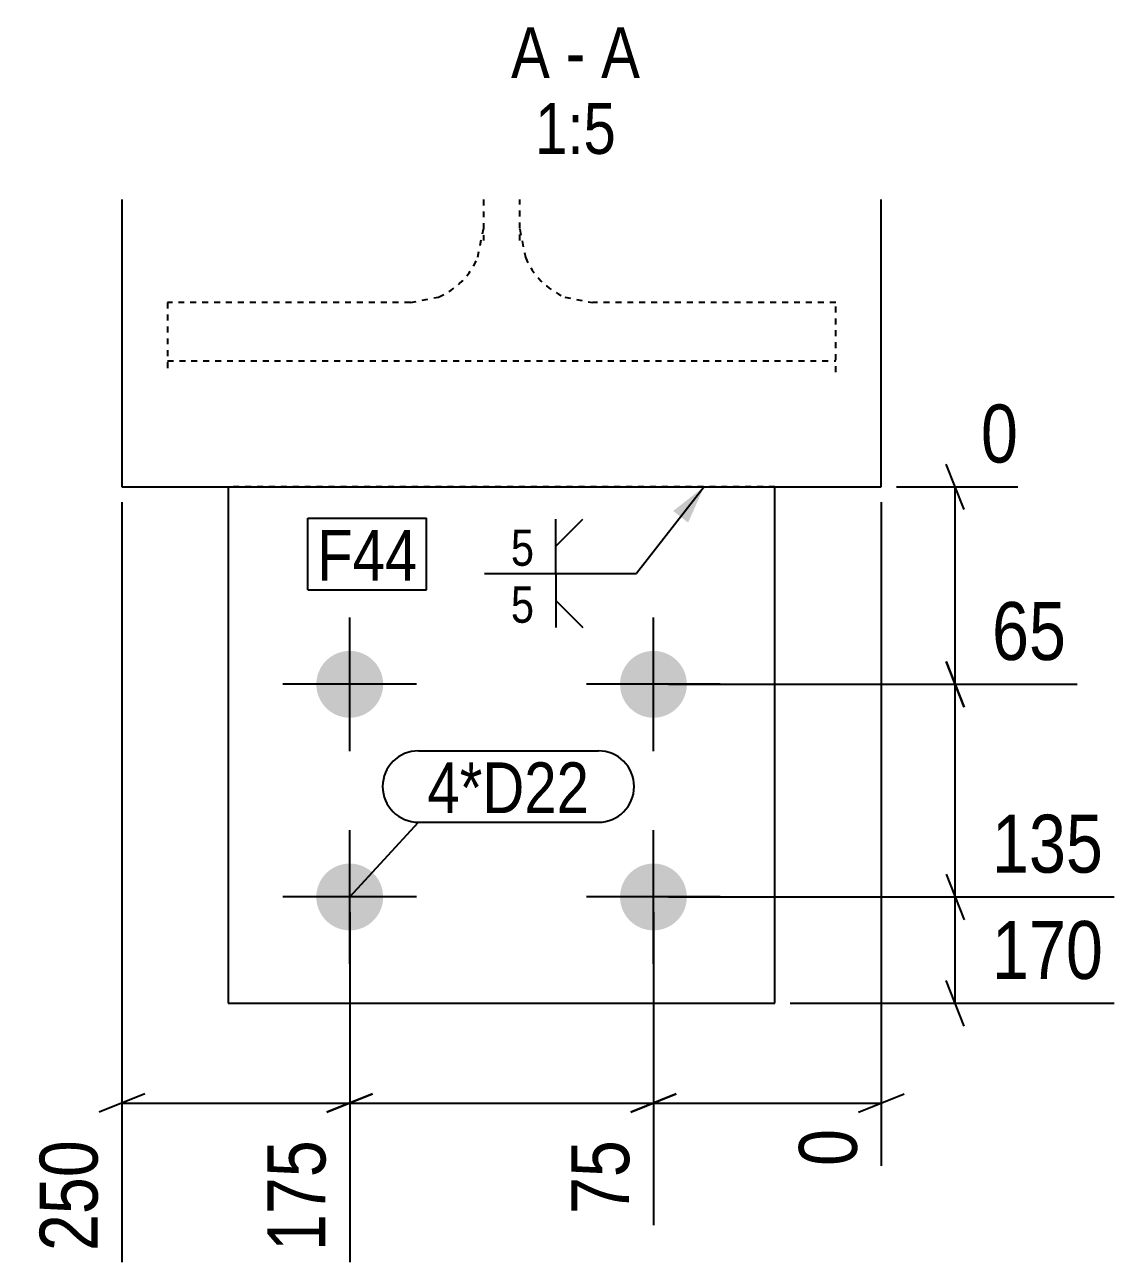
# Model space of a CAD drawing. Header units: millimetres. Extents: x 20 to 94079, y 20 to 5397.
# Drawn here: x 5918.2 to 6277.2, y 19.6 to 427.3 of the extents above; entities that cross this region are included whole.
import ezdxf

# ---------------------------------------------------------------- set-up
doc = ezdxf.new("R2010")
doc.units = ezdxf.units.MM
doc.linetypes.add('DXK_LINE_DOT2', pattern=[3.9198, 1.9599, -1.9599])
for name, color, linetype in [('MÅLSÆTNING', 7, 'Continuous'), ('STÅL', 7, 'Continuous'), ('TEKST', 7, 'Continuous')]:
    doc.layers.add(name, color=color, linetype=linetype)
doc.styles.add('Arial Narrow', font='ARIALN.TTF', dxfattribs={"height": 0.2})

msp = doc.modelspace()

# ---------------------------------------------------------------- hatches: boundary and pattern name
at = {"layer": 'STÅL', "linetype": 'Continuous'}
for points in [[(6014.17, 210.2, -1), (6036.17, 210.2, -1)], [(6114.17, 210.2, -1), (6136.17, 210.2, -1)], [(6014.17, 140.2, -1), (6036.17, 140.2, -1)], [(6114.17, 140.2, -1), (6136.17, 140.2, -1)]]:
    msp.add_hatch(color=96, dxfattribs=at).paths.add_polyline_path(points)
at = {"layer": 'TEKST', "linetype": 'Continuous'}
msp.add_hatch(color=3, dxfattribs=at).paths.add_polyline_path([(6131.66, 267.27), (6141.82, 275.2), (6136.59, 263.42)])

# ---------------------------------------------------------------- linework, layer by layer
at = {"layer": 'MÅLSÆTNING', "color": 7, "linetype": 'Continuous'}
for p, q in [((6227.51, 267.7), (6221.51, 282.7)), ((6205.17, 275.2), (6245.2, 275.2)), ((6224.51, 210.2), (6224.51, 275.2)), ((5950.17, 270.2), (5950.17, 20)), ((6200.17, 270.2), (6200.17, 51.66)), ((6221.51, 217.7), (6227.51, 202.7)), ((6227.51, 202.7), (6221.51, 217.7)), ((6130.17, 210.2), (6264.67, 210.2)), ((6130.17, 210.2), (6264.67, 210.2)), ((6224.51, 140.2), (6224.51, 210.2)), ((6221.51, 147.7), (6227.51, 132.7)), ((6221.51, 147.7), (6227.51, 132.7)), ((6130.17, 140.2), (6276.86, 140.2)), ((6130.17, 140.2), (6276.86, 140.2)), ((6224.51, 105.2), (6224.51, 140.2)), ((6025.17, 135.2), (6025.17, 20)), ((6025.17, 135.2), (6025.17, 20)), ((6125.17, 135.2), (6125.17, 32.19)), ((6125.17, 135.2), (6125.17, 32.19)), ((6227.51, 97.7), (6221.51, 112.7)), ((6170.17, 105.2), (6276.86, 105.2)), ((5957.67, 75.35), (5942.67, 69.35)), ((6017.67, 69.35), (6032.67, 75.35)), ((6032.67, 75.35), (6017.67, 69.35)), ((6117.67, 69.35), (6132.67, 75.35)), ((6132.67, 75.35), (6117.67, 69.35)), ((6192.67, 69.35), (6207.67, 75.35)), ((5950.17, 72.35), (6025.17, 72.35)), ((6025.17, 72.35), (6125.17, 72.35)), ((6125.17, 72.35), (6200.17, 72.35))]:
    msp.add_line(p, q, dxfattribs=at)
at = {"layer": 'STÅL', "color": 2, "linetype": 'Continuous'}
for p, q in [((5950.17, 369.8), (5950.17, 275.2)), ((6200.17, 275.2), (6200.17, 369.8)), ((5950.17, 275.2), (6200.17, 275.2))]:
    msp.add_line(p, q, dxfattribs=at)
at = {"layer": 'STÅL', "color": 7, "linetype": 'DXK_LINE_DOT2'}
for p, q in [((6069.17, 369.8), (6069.17, 356.33)), ((6081.17, 356.33), (6081.17, 369.8)), ((6067.34, 350.76), (6069.17, 360.02)), ((6081.17, 360.02), (6082.99, 350.76)), ((6045.17, 335.84), (5965.17, 335.84)), ((5965.17, 335.84), (5965.17, 313)), ((6045.17, 335.84), (6054.35, 337.68)), ((6095.98, 337.68), (6105.17, 335.84)), ((6185.17, 335.84), (6105.17, 335.84)), ((6185.17, 313), (6185.17, 335.84)), ((5965.17, 316.69), (6185.17, 316.69))]:
    msp.add_line(p, q, dxfattribs=at)
at = {"layer": 'STÅL', "color": 4, "linetype": 'Continuous'}
for p, q in [((5985.17, 275.2), (5985.17, 105.2)), ((6165.17, 105.2), (6165.17, 275.2)), ((5985.17, 105.2), (6165.17, 105.2))]:
    msp.add_line(p, q, dxfattribs=at)
at = {"layer": 'STÅL', "color": 30, "linetype": 'DXK_LINE_DOT2'}
msp.add_line((6165.17, 275.2), (5985.17, 275.2), dxfattribs=at)
at = {"layer": 'STÅL', "color": 96, "linetype": 'Continuous'}
for p, q in [((6025.17, 188.2), (6025.17, 232.2)), ((6125.17, 188.2), (6125.17, 232.2)), ((6047.17, 210.2), (6003.17, 210.2)), ((6147.17, 210.2), (6103.17, 210.2)), ((6025.17, 118.2), (6025.17, 162.2)), ((6125.17, 118.2), (6125.17, 162.2)), ((6047.17, 140.2), (6003.17, 140.2)), ((6147.17, 140.2), (6103.17, 140.2))]:
    msp.add_line(p, q, dxfattribs=at)
at = {"layer": 'STÅL', "color": 7, "linetype": 'DXK_LINE_DOT2'}
for centre, start, end in [((6045.05, 359.9), 292.7149, 337.7138), ((6105.29, 359.9), 202.2862, 247.2851)]:
    msp.add_arc(centre, 24.09, start, end, dxfattribs=at)
at = {"layer": 'TEKST', "color": 3, "linetype": 'Continuous'}
for p, q in [((6141.82, 275.2), (6119.6, 246.73)), ((6093, 255.66), (6093, 264.59)), ((6093, 255.66), (6101.93, 264.59)), ((6093, 246.73), (6093, 255.66)), ((6093, 246.73), (6093, 237.8)), ((6093, 237.8), (6093, 228.87)), ((6093, 237.8), (6101.93, 228.87))]:
    msp.add_line(p, q, dxfattribs=at)
at = {"layer": 'TEKST', "color": 7, "linetype": 'Continuous'}
for p, q in [((6011.41, 264.84), (6050.44, 264.84)), ((6011.41, 241.34), (6011.41, 264.84)), ((6050.44, 241.34), (6050.44, 264.84)), ((6011.41, 241.34), (6050.44, 241.34)), ((6047.76, 188.3), (6107.05, 188.3)), ((6025.17, 140.2), (6047.76, 164.8)), ((6047.76, 164.8), (6107.05, 164.8))]:
    msp.add_line(p, q, dxfattribs=at)
for centre, start, end in [((6047.76, 176.55), 90, 270), ((6107.05, 176.55), 270, 90)]:
    msp.add_arc(centre, 11.75, start, end, dxfattribs=at)

# ---------------------------------------------------------------- wipeouts: each hides what was drawn before it
at = {"color": 0, "linetype": 'Continuous'}
for points, layer in [([(6265.03, 214.2), (6265.03, 242.2), (6232.66, 242.2), (6232.66, 214.2)], 'MÅLSÆTNING'), ([(6277.22, 144.2), (6277.22, 172.2), (6232.66, 172.2), (6232.66, 144.2)], 'MÅLSÆTNING'), ([(6277.22, 109.2), (6277.22, 137.2), (6232.66, 137.2), (6232.66, 109.2)], 'MÅLSÆTNING'), ([(5946.17, 64.21), (5918.17, 64.2), (5918.17, 19.64), (5946.17, 19.64)], 'MÅLSÆTNING'), ([(6021.17, 64.21), (5993.17, 64.2), (5993.17, 19.64), (6021.17, 19.64)], 'MÅLSÆTNING'), ([(6121.17, 64.21), (6093.17, 64.2), (6093.17, 31.83), (6121.17, 31.83)], 'MÅLSÆTNING'), ([(6091.08, 409.8), (6091.08, 427.3), (6078.29, 427.3), (6078.29, 409.8)], 'TEKST'), ([(6102.7, 409.8), (6102.7, 427.3), (6096.33, 427.3), (6096.33, 409.8)], 'TEKST'), ([(6120.74, 409.8), (6120.74, 427.3), (6107.95, 427.3), (6107.95, 409.8)], 'TEKST'), ([(6112.84, 384.8), (6112.84, 402.3), (6086.18, 402.3), (6086.18, 384.8)], 'TEKST'), ([(6086.85, 229.48), (6086.85, 243.98), (6077.24, 243.98), (6077.24, 229.48)], 'TEKST')]:
    msp.add_wipeout(points, dxfattribs=at).dxf.layer = layer
at = {"color": 0}
for points in [[(6047.44, 244.34), (6047.44, 261.84), (6014.41, 261.84), (6014.41, 244.34)], [(6086.85, 248.23), (6086.85, 262.73), (6077.24, 262.73), (6077.24, 248.23)], [(6104.05, 167.8), (6104.05, 185.3), (6050.76, 185.3), (6050.76, 167.8)]]:
    msp.add_wipeout(points, dxfattribs=at).dxf.layer = 'TEKST'

# ---------------------------------------------------------------- next in the draw order: linework, layer by layer
at = {"layer": 'TEKST', "color": 3, "linetype": 'Continuous'}
msp.add_line((6069.49, 246.73), (6119.6, 246.73), dxfattribs=at)

# ---------------------------------------------------------------- next in the draw order: texts
at = {"layer": 'MÅLSÆTNING', "color": 3, "linetype": 'Continuous', "style": 'Arial Narrow'}
for s, p in [('65', (6236.66, 218.2)), ('135', (6236.66, 148.2)), ('170', (6236.66, 113.2))]:
    msp.add_text(s, height=19.089, dxfattribs=at).set_placement(p)
for s, p in [('250', (5942.17, 23.64)), ('175', (6017.17, 23.64)), ('75', (6117.17, 35.83))]:
    msp.add_text(s, height=19.089, rotation=90.0002, dxfattribs=at).set_placement(p)
at = {"layer": 'TEKST', "color": 3, "linetype": 'Continuous', "style": 'Arial Narrow'}
for s, height, p in [('A', 16.7, (6078.29, 409.8)), ('A', 16.7, (6107.95, 409.8)), ('-', 16.7, (6096.33, 409.8)), ('1:5', 16.702, (6086.18, 384.8)), ('5', 11.93, (6078.24, 230.48))]:
    msp.add_text(s, height=height, dxfattribs=at).set_placement(p)
at = {"layer": 'TEKST', "color": 3, "style": 'Arial Narrow'}
msp.add_text('5', height=11.93, dxfattribs=at).set_placement((6078.24, 249.23))

# ---------------------------------------------------------------- next in the draw order: wipeouts: each hides what was drawn before it
at = {"color": 0, "linetype": 'Continuous'}
for points in [[(6249.2, 279.2), (6249.2, 307.2), (6229.01, 307.2), (6229.01, 279.2)], [(6196.17, 67.85), (6168.17, 67.85), (6168.17, 47.66), (6196.17, 47.66)]]:
    msp.add_wipeout(points, dxfattribs=at).dxf.layer = 'MÅLSÆTNING'
at = {"color": 0}
for points in [[(6047.44, 244.34), (6047.44, 261.84), (6014.41, 261.84), (6014.41, 244.34)], [(6104.05, 167.8), (6104.05, 185.3), (6050.76, 185.3), (6050.76, 167.8)]]:
    msp.add_wipeout(points, dxfattribs=at).dxf.layer = 'TEKST'

# ---------------------------------------------------------------- next in the draw order: texts
at = {"layer": 'MÅLSÆTNING', "color": 3, "linetype": 'Continuous', "style": 'Arial Narrow'}
msp.add_text('0', height=19.09, dxfattribs=at).set_placement((6233.01, 283.2))
msp.add_text('0', height=19.09, rotation=90.0002, dxfattribs=at).set_placement((6192.17, 51.66))
at = {"layer": 'TEKST', "color": 3, "style": 'Arial Narrow'}
for s, p in [('F44', (6014.41, 244.34)), ('4*D22', (6050.76, 167.8))]:
    msp.add_text(s, height=16.702, dxfattribs=at).set_placement(p)

doc.saveas('drawing.dxf')
